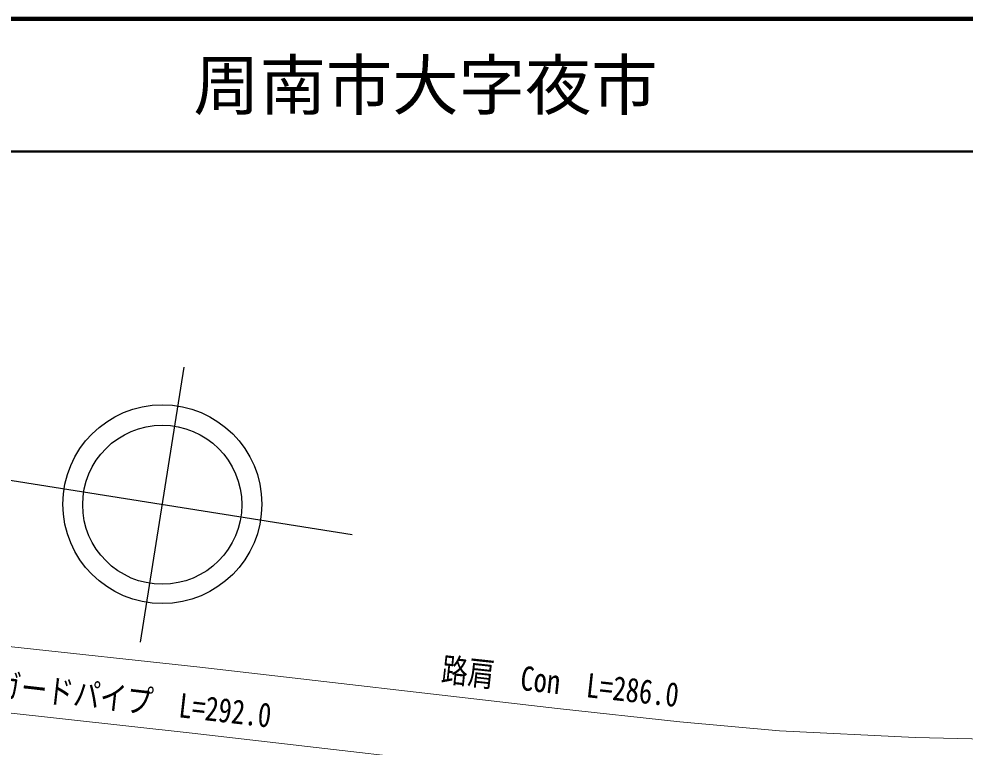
# Model space of a CAD drawing. Units: millimetres at full size, sheet at 1:1000; details may follow other scales. Extents: x 40000 to 680000, y 20000 to 380000.
# Drawn here: x 391870 to 463206, y 325085 to 380000 of the extents above; entities that cross this region are included whole.
import ezdxf
from ezdxf.enums import TextEntityAlignment as Align

# ---------------------------------------------------------------- set-up
doc = ezdxf.new("R2010")
doc.units = ezdxf.units.MM
doc.header["$LTSCALE"] = 1000
for name, color, linetype, lineweight in [('M-BMK-SRVR', 3, 'Continuous', 25), ('M-STR-HTXT', 7, 'Continuous', 13), ('M-TTL', 2, 'Continuous', 140), ('M-TTL-LINE', 7, 'Continuous', 50)]:
    doc.layers.add(name, color=color, linetype=linetype, lineweight=lineweight)
doc.layers.add('M-TTL-TXT', color=7, linetype='Continuous')
doc.styles.add('ＭＳ ゴシック', font='')
doc.styles.get('ＭＳ ゴシック').set_extended_font_data('MS Gothic')

msp = doc.modelspace()

# ---------------------------------------------------------------- linework, layer by layer
at = {"layer": 'M-BMK-SRVR'}
for p, q in [((401041, 332992), (404316, 353735)), ((417001, 341103), (384376, 346254))]:
    msp.add_line(p, q, dxfattribs=at)
for centre, radius in [((402685, 343406), 7500), ((402678, 343364), 6000)]:
    msp.add_circle(centre, radius, dxfattribs=at)
at = {"layer": 'M-STR-HTXT'}
for points in [[(287667, 330016), (289252, 330140), (303371, 330971), (332750, 332885), (345036, 333676), (354589, 334323), (361966, 334400), (371327, 334249), (375724, 334131), (391115, 332683), (405502, 331103), (432465, 327986), (441703, 326981), (449214, 326318), (459441, 325802), (464795, 325690), (471619, 325653), (485074, 326210), (511933, 327447), (541135, 328948), (569466, 330852)], [(283350, 324664), (289594, 325152), (303680, 325980), (333074, 327895), (345366, 328687), (354784, 329325), (361951, 329400), (371220, 329250), (375422, 329137), (390607, 327709), (404942, 326134), (431907, 323017), (441213, 322004), (448868, 321329), (459262, 320804), (464729, 320690), (471709, 320652), (485293, 321215), (512177, 322453), (541431, 323956), (569801, 325863)]]:
    msp.add_lwpolyline(points, dxfattribs=at)
at = {"layer": 'M-TTL'}
msp.add_line((680000, 380000), (40000, 380000), dxfattribs=at)
at = {"layer": 'M-TTL-LINE'}
msp.add_line((40000, 370000), (680000, 370000), dxfattribs=at)

# ---------------------------------------------------------------- texts
at = {"layer": 'M-STR-HTXT', "style": 'ＭＳ ゴシック', "width": 0.8}
for s, rotation, p in [('路肩\u3000Con\u3000L=286.0', 353.79, (432524, 328527)), ('ガードパイプ\u3000L=292.0', 353.523, (400300, 327192))]:
    msp.add_text(s, height=1833, rotation=rotation, dxfattribs=at).set_placement(p, align=Align.BOTTOM_CENTER)
at = {"layer": 'M-TTL-TXT', "style": 'ＭＳ ゴシック'}
msp.add_text('周南市大字夜市', height=3666, dxfattribs=at).set_placement((405024, 375000), align=Align.MIDDLE_LEFT)

doc.saveas('drawing.dxf')
